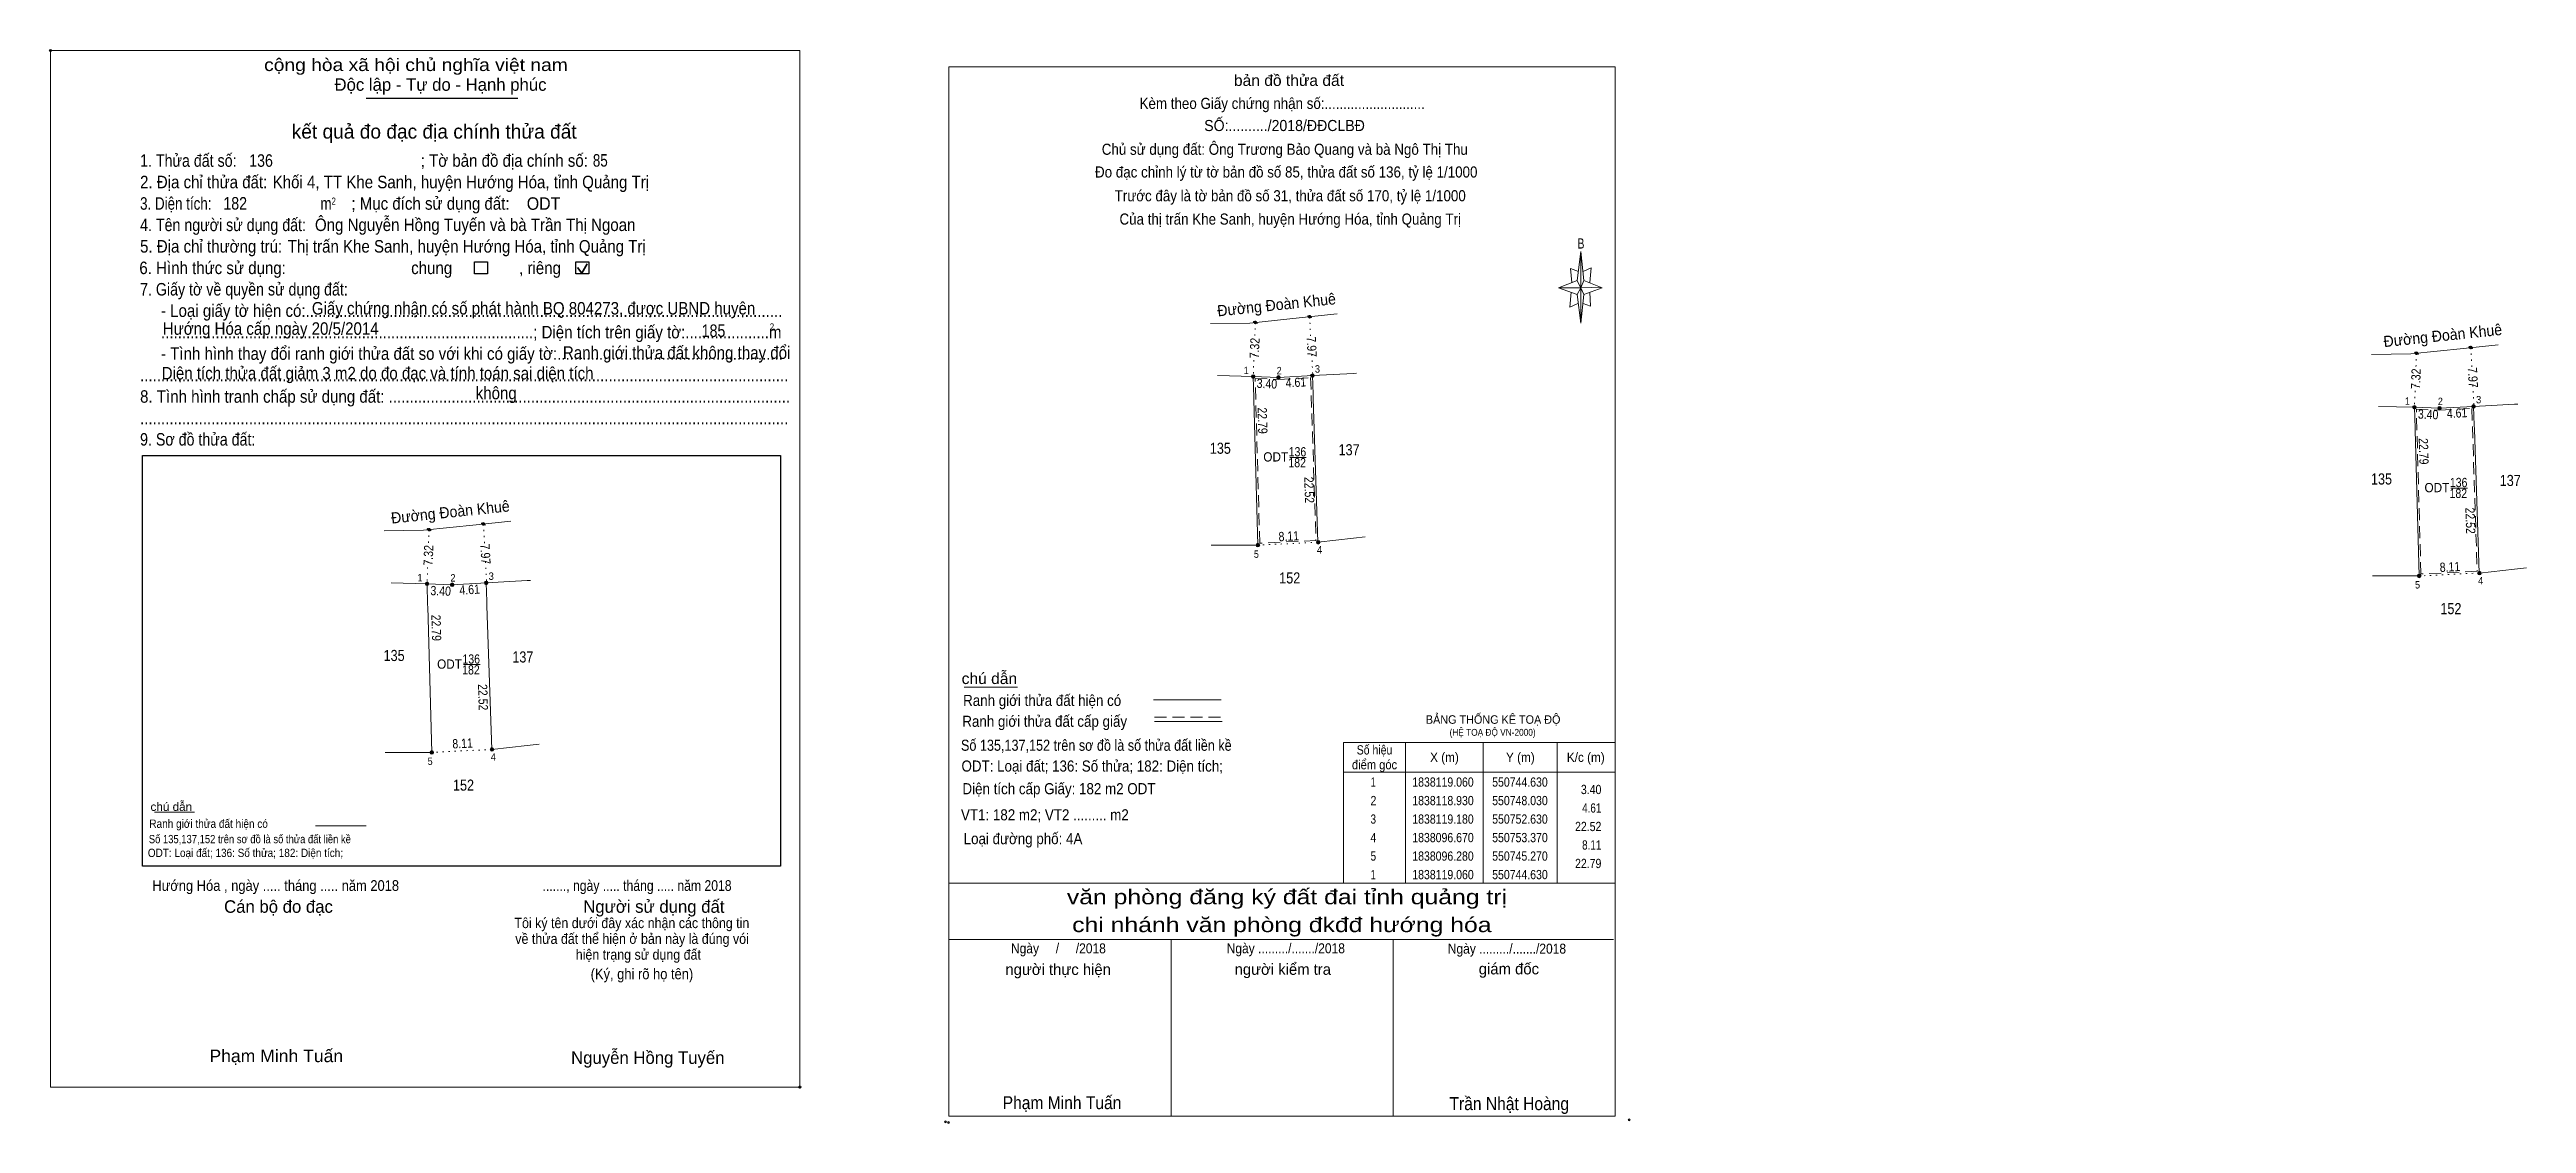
# Model space of a CAD drawing. Header units: metres. Extents: x 550425 to 550760, y 1838022 to 1838167.
import ezdxf
from ezdxf.enums import TextEntityAlignment as Align

# ---------------------------------------------------------------- set-up
doc = ezdxf.new("R2010")
doc.units = ezdxf.units.M
doc.header["$LTSCALE"] = 0.54
doc.header["$PDMODE"] = 32
doc.header["$PDSIZE"] = 0.27
doc.linetypes.add('DOTTED', pattern=[1.5, 0.3, -1.2])
doc.linetypes.add('MEDIUM_DASHED', pattern=[4.5, 3, -1.5])
for name, color, linetype, lineweight in [('1', 7, 'MEDIUM_DASHED', 13), ('10', 7, 'Continuous', 13), ('13', 7, 'Continuous', 13), ('17', 7, 'Continuous', 13), ('2', 7, 'Continuous', 25), ('23', 7, 'Continuous', 13), ('24', 7, 'DOTTED', 13), ('5', 7, 'Continuous', 13), ('6', 7, 'Continuous', 13), ('63', 7, 'Continuous', 13)]:
    doc.layers.add(name, color=color, linetype=linetype, lineweight=lineweight)

msp = doc.modelspace()

# ---------------------------------------------------------------- hatches: boundary and pattern name
at = {"layer": '10'}
for points in [[(550595.98, 1838123.3384, 1), (550595.48, 1838123.3384, 1)], [(550587.98, 1838123.2184, 1), (550587.48, 1838123.2184, 1)], [(550591.38, 1838123.0884, 1), (550590.88, 1838123.0884, 1)], [(550744.88, 1838119.06, 1), (550744.38, 1838119.06, 1)], [(550748.28, 1838118.93, 1), (550747.78, 1838118.93, 1)], [(550752.88, 1838119.18, 1), (550752.38, 1838119.18, 1)], [(550588.62, 1838100.4384, 1), (550588.12, 1838100.4384, 1)], [(550596.76, 1838100.8284, 1), (550596.26, 1838100.8284, 1)], [(550753.66, 1838096.67, 1), (550753.16, 1838096.67, 1)], [(550476.34, 1838095.2184, 1), (550475.84, 1838095.2184, 1)], [(550479.74, 1838095.0884, 1), (550479.24, 1838095.0884, 1)], [(550484.34, 1838095.3384, 1), (550483.84, 1838095.3384, 1)], [(550745.52, 1838096.28, 1), (550745.02, 1838096.28, 1)], [(550476.98, 1838072.4384, 1), (550476.48, 1838072.4384, 1)], [(550485.12, 1838072.8284, 1), (550484.62, 1838072.8284, 1)]]:
    msp.add_hatch(color=256, dxfattribs=at).paths.add_polyline_path(points)
at = {"layer": '24'}
for points in [[(550588.26, 1838130.5284, 1), (550587.76, 1838130.5284, 1)], [(550595.6, 1838131.2984, 1), (550595.1, 1838131.2984, 1)], [(550752.5, 1838127.14, 1), (550752, 1838127.14, 1)], [(550745.16, 1838126.37, 1), (550744.66, 1838126.37, 1)], [(550483.96, 1838103.2984, 1), (550483.46, 1838103.2984, 1)], [(550476.62, 1838102.5284, 1), (550476.12, 1838102.5284, 1)]]:
    msp.add_hatch(color=256, dxfattribs=at).paths.add_polyline_path(points)

# ---------------------------------------------------------------- linework, layer by layer
at = {"layer": '1'}
for points in [[(550587.99, 1838122.96), (550591.13, 1838122.84), (550595.49, 1838123.08), (550596.21, 1838101.07), (550588.61, 1838100.7)], [(550744.89, 1838118.8), (550748.03, 1838118.68), (550752.39, 1838118.92), (550753.11, 1838096.91), (550745.51, 1838096.54)]]:
    msp.add_lwpolyline(points, close=True, dxfattribs=at)
at = {"layer": '10'}
for p, q in [((550587.81, 1838120.35), (550587.73, 1838123.22)), ((550595.81, 1838120.83), (550595.73, 1838123.34)), ((550744.71, 1838116.19), (550744.63, 1838119.06)), ((550752.71, 1838116.67), (550752.63, 1838119.18)), ((550582.06, 1838100.44), (550588.37, 1838100.44)), ((550596.51, 1838100.83), (550601.27, 1838101.36)), ((550601.27, 1838101.36), (550602.87, 1838101.54)), ((550753.41, 1838096.67), (550758.17, 1838097.2)), ((550758.17, 1838097.2), (550759.77, 1838097.38)), ((550476.17, 1838092.35), (550476.09, 1838095.22)), ((550484.17, 1838092.83), (550484.09, 1838095.34)), ((550738.96, 1838096.28), (550745.27, 1838096.28)), ((550484.87, 1838072.83), (550489.63, 1838073.36)), ((550489.63, 1838073.36), (550491.23, 1838073.54)), ((550470.42, 1838072.44), (550476.73, 1838072.44))]:
    msp.add_line(p, q, dxfattribs=at)
for points in [[(550588.37, 1838100.44), (550587.82, 1838120.14), (550587.81, 1838120.35)], [(550596.47, 1838100.83), (550595.83, 1838120.25), (550595.81, 1838120.83)], [(550745.27, 1838096.28), (550744.72, 1838115.98), (550744.71, 1838116.19)], [(550753.37, 1838096.67), (550752.73, 1838116.09), (550752.71, 1838116.67)], [(550476.73, 1838072.44), (550476.18, 1838092.14), (550476.17, 1838092.35)], [(550484.83, 1838072.83), (550484.19, 1838092.25), (550484.17, 1838092.83)]]:
    msp.add_lwpolyline(points, dxfattribs=at)
for centre in [(550595.73, 1838123.3384), (550587.73, 1838123.2184), (550591.13, 1838123.0884), (550744.63, 1838119.06), (550748.03, 1838118.93), (550752.63, 1838119.18), (550588.37, 1838100.4384), (550596.51, 1838100.8284), (550753.41, 1838096.67), (550476.09, 1838095.2184), (550479.49, 1838095.0884), (550484.09, 1838095.3384), (550745.27, 1838096.28), (550476.73, 1838072.4384), (550484.87, 1838072.8284)]:
    msp.add_circle(centre, 0.25, dxfattribs=at)
at = {"layer": '13'}
for p, q in [((550592.67, 1838112.3), (550594.9, 1838112.3)), ((550749.57, 1838108.14), (550751.8, 1838108.14)), ((550481.03, 1838084.3), (550483.26, 1838084.3))]:
    msp.add_line(p, q, dxfattribs=at)
at = {"layer": '17'}
for p, q in [((550548.65, 1838081.26), (550555.89, 1838081.26)), ((550439.25, 1838064.38), (550444.67, 1838064.38))]:
    msp.add_line(p, q, dxfattribs=at)
at = {"layer": '2'}
for p, q in [((550467.87, 1838160.85), (550488.35, 1838160.85)), ((550437.64, 1838112.56), (550523.84, 1838112.56)), ((550523.84, 1838112.56), (550523.84, 1838057.07))]:
    msp.add_line(p, q, dxfattribs=at)
at = {"layer": '2', "lineweight": 35}
for p, q in [((550496.43, 1838137.96), (550497, 1838137.21)), ((550497, 1838137.21), (550497.71, 1838138.46))]:
    msp.add_line(p, q, dxfattribs=at)
at = {"layer": '2', "lineweight": 13}
msp.add_lwpolyline([(550425.22, 1838167.27), (550526.48, 1838167.27), (550526.48, 1838027.22), (550425.22, 1838027.22)], close=True, dxfattribs=at)
at = {"layer": '2'}
for points in [[(550482.52, 1838138.71), (550484.26, 1838138.71), (550484.26, 1838137.08), (550482.52, 1838137.08)], [(550496.2, 1838138.71), (550497.94, 1838138.71), (550497.94, 1838137.08), (550496.2, 1838137.08)]]:
    msp.add_lwpolyline(points, close=True, dxfattribs=at)
msp.add_lwpolyline([(550523.84, 1838057.07), (550437.64, 1838057.07), (550437.64, 1838112.56)], dxfattribs=at)
for p in [(550425.22, 1838167.27), (550526.48, 1838027.22)]:
    msp.add_point(p, dxfattribs=at)
at = {"layer": '23'}
for p, q in [((550595.78, 1838123.34), (550601.27, 1838123.64)), ((550601.27, 1838123.64), (550601.7, 1838123.66)), ((550582.88, 1838123.35), (550587.73, 1838123.21)), ((550739.78, 1838119.19), (550744.63, 1838119.06)), ((550752.68, 1838119.18), (550758.17, 1838119.48)), ((550758.17, 1838119.48), (550758.6, 1838119.5)), ((550471.24, 1838095.35), (550476.09, 1838095.21)), ((550484.14, 1838095.34), (550489.63, 1838095.64)), ((550489.63, 1838095.64), (550490.06, 1838095.66))]:
    msp.add_line(p, q, dxfattribs=at)
for points in [[(550581.94, 1838130.37), (550587.26, 1838130.45), (550594.35, 1838131.19), (550599.06, 1838131.68)], [(550738.84, 1838126.22), (550744.16, 1838126.29), (550751.25, 1838127.03), (550755.96, 1838127.52)], [(550587.73, 1838123.21), (550591.13, 1838123.08), (550595.78, 1838123.34)], [(550744.63, 1838119.06), (550748.03, 1838118.93), (550752.68, 1838119.18)], [(550470.3, 1838102.37), (550475.62, 1838102.45), (550482.71, 1838103.19), (550487.42, 1838103.68)], [(550476.09, 1838095.21), (550479.49, 1838095.08), (550484.14, 1838095.34)]]:
    msp.add_lwpolyline(points, dxfattribs=at)
at = {"layer": '24'}
for p, q in [((550588.01, 1838130.53), (550587.92, 1838128.3)), ((550595.35, 1838131.3), (550595.51, 1838128.26)), ((550752.25, 1838127.14), (550752.41, 1838124.1)), ((550587.85, 1838126.24), (550587.73, 1838123.22)), ((550595.63, 1838126.2), (550595.78, 1838123.34)), ((550744.91, 1838126.37), (550744.82, 1838124.14)), ((550744.75, 1838122.08), (550744.63, 1838119.06)), ((550752.53, 1838122.04), (550752.68, 1838119.18)), ((550476.37, 1838102.53), (550476.28, 1838100.3)), ((550483.71, 1838103.3), (550483.87, 1838100.26)), ((550596.47, 1838100.83), (550588.37, 1838100.44)), ((550476.21, 1838098.24), (550476.09, 1838095.22)), ((550483.99, 1838098.2), (550484.14, 1838095.34)), ((550753.37, 1838096.67), (550745.27, 1838096.28)), ((550484.83, 1838072.83), (550476.73, 1838072.44))]:
    msp.add_line(p, q, dxfattribs=at)
for centre in [(550588.01, 1838130.5284), (550595.35, 1838131.2984), (550752.25, 1838127.14), (550744.91, 1838126.37), (550483.71, 1838103.2984), (550476.37, 1838102.5284)]:
    msp.add_circle(centre, 0.25, dxfattribs=at)
at = {"layer": '5'}
for p, q in [((550631.49, 1838136.21), (550631.99, 1838140.11)), ((550631.49, 1838134.31), (550628.99, 1838135.21)), ((550632.39, 1838134.31), (550631.99, 1838130.41)), ((550632.39, 1838136.21), (550634.89, 1838135.21)), ((550633.19, 1838134.61), (550633.29, 1838132.71)), ((550633.29, 1838132.71), (550632.29, 1838133.11)), ((550546.62, 1838054.77), (550636.62, 1838054.77)), ((550546.62, 1838047.17), (550636.42, 1838047.17)), ((550546.62, 1838047.17), (550636.42, 1838047.17)), ((550546.62, 1838047.17), (550636.42, 1838047.17)), ((550576.62, 1838023.27), (550576.62, 1838047.17)), ((550606.62, 1838023.27), (550606.62, 1838047.17))]:
    msp.add_line(p, q, dxfattribs=at)
for points in [[(550546.62, 1838165.07), (550636.62, 1838165.07), (550636.62, 1838023.27), (550546.62, 1838023.27)], [(550631.99, 1838140.11), (550632.39, 1838136.21), (550631.99, 1838135.21)], [(550631.99, 1838135.21), (550628.99, 1838135.21), (550631.49, 1838136.21), (550632.39, 1838134.31), (550634.89, 1838135.21), (550631.99, 1838135.31)], [(550631.99, 1838135.21), (550631.99, 1838130.41), (550631.49, 1838134.31)]]:
    msp.add_lwpolyline(points, close=True, dxfattribs=at)
for points in [[(550631.69, 1838137.41), (550630.59, 1838137.81), (550630.79, 1838135.91)], [(550632.29, 1838137.41), (550633.39, 1838137.91), (550633.19, 1838135.91)], [(550631.99, 1838135.21), (550631.49, 1838136.21), (550628.99, 1838135.21)], [(550630.69, 1838134.61), (550630.49, 1838132.61), (550631.59, 1838133.11)], [(550631.99, 1838135.21), (550632.39, 1838134.31), (550634.89, 1838135.21)], [(550636.62, 1838023.27), (550546.62, 1838023.27), (550546.62, 1838047.17)]]:
    msp.add_lwpolyline(points, dxfattribs=at)
for p in [(550546.15, 1838022.5), (550546.55, 1838022.43)]:
    msp.add_point(p, dxfattribs=at)
at = {"layer": '6'}
for p, q in [((550574.25, 1838079.52), (550583.39, 1838079.52)), ((550574.39, 1838076.59), (550583.53, 1838076.59)), ((550461.01, 1838062.53), (550467.87, 1838062.53))]:
    msp.add_line(p, q, dxfattribs=at)
at = {"layer": '6', "linetype": 'MEDIUM_DASHED'}
msp.add_line((550574.39, 1838077.21), (550583.59, 1838077.21), dxfattribs=at)
at = {"layer": '6'}
msp.add_point((550638.52, 1838022.77), dxfattribs=at)
at = {"layer": '63'}
for p, q in [((550608.32, 1838073.77), (550608.32, 1838054.77)), ((550618.82, 1838073.77), (550618.82, 1838054.77)), ((550628.82, 1838073.77), (550628.82, 1838054.77)), ((550599.92, 1838069.77), (550636.62, 1838069.77))]:
    msp.add_line(p, q, dxfattribs=at)
msp.add_lwpolyline([(550599.92, 1838073.77), (550636.62, 1838073.77), (550636.62, 1838054.77), (550599.92, 1838054.77)], close=True, dxfattribs=at)

# ---------------------------------------------------------------- texts
at = {"layer": '1'}
for s, height, width, p in [('BẢNG THỐNG KÊ TOẠ ĐỘ ', 1.15, 0.95, (550611.06, 1838076.3)), ('(HỆ TOẠ ĐỘ VN-2000)', 0.93, 0.9, (550614.26, 1838074.68))]:
    msp.add_text(s, height=height, dxfattribs=dict(at, width=width)).set_placement(p)
at = {"layer": '10', "width": 0.95}
for p in [(550590.9572, 1838132.1735), (550748.5372, 1838128.0235), (550479.3172, 1838104.1735)]:
    msp.add_text('Đường Đoàn Khuê', height=1.5, rotation=5.954, dxfattribs=at).set_placement(p, align=Align.CENTER)
at = {"layer": '13'}
for s, height, width, p in [('136', 1.25, 0.85, (550593.705, 1838112.43)), ('ODT', 1.25, 0.95, (550590.77, 1838111.74)), ('182', 1.25, 0.85, (550593.665, 1838110.96)), ('135', 1.5, 0.85, (550740.185, 1838108.63)), ('ODT', 1.25, 0.95, (550747.67, 1838107.59)), ('182', 1.25, 0.85, (550750.565, 1838106.81)), ('136', 1.25, 0.85, (550750.605, 1838108.28)), ('137', 1.5, 0.85, (550757.58, 1838108.43)), ('152', 1.5, 0.85, (550749.56, 1838091.11)), ('ODT', 1.25, 0.95, (550479.13, 1838083.74)), ('182', 1.25, 0.85, (550482.025, 1838082.96)), ('136', 1.25, 0.85, (550482.065, 1838084.43))]:
    msp.add_text(s, height=height, dxfattribs=dict(at, width=width)).set_placement(p, align=Align.CENTER)
at = {"layer": '2'}
for s, height, width, p in [('cộng hòa xã hội chủ nghĩa việt nam', 1.69, 1.15, (550454.08, 1838164.5)), ('2. Địa chỉ thửa đất:', 1.69, 0.9, (550437.32, 1838148.66)), ('1. Thửa đất số:', 1.69, 0.85, (550437.32, 1838151.56)), ('136', 1.69, 0.85, (550452.06, 1838151.56)), ('Khối 4, TT Khe Sanh, huyện Hướng Hóa, tỉnh Quảng Trị', 1.69, 0.9, (550455.24, 1838148.66)), ('; Tờ bản đồ địa chính số:', 1.69, 0.9, (550475.24, 1838151.56)), ('85', 1.69, 0.8, (550498.5, 1838151.58)), ('3. Diện tích:', 1.69, 0.8, (550437.32, 1838145.76)), ('182', 1.69, 0.85, (550448.57, 1838145.78)), ('m', 1.69, 0.8, (550461.69, 1838145.76)), ('2', 0.9657, 0.8, (550463.2, 1838146.44)), ('; Mục đích sử dụng đất:', 1.69, 0.9, (550465.87, 1838145.76)), ('ODT', 1.69, 0.95, (550489.57, 1838145.75)), ('4. Tên người sử dụng đất:', 1.69, 0.85, (550437.32, 1838142.87)), ('Ông Nguyễn Hồng Tuyến và bà Trần Thị Ngoan', 1.69, 0.9, (550460.95, 1838142.88)), ('5. Địa chỉ thường trú:', 1.69, 0.9, (550437.32, 1838139.97)), ('Thị trấn Khe Sanh, huyện Hướng Hóa, tỉnh Quảng Trị', 1.69, 0.9, (550457.28, 1838139.97)), ('6. Hình thức sử dụng:', 1.69, 0.9, (550437.22, 1838137.06)), ('chung                , riêng', 1.69, 0.9, (550473.95, 1838137.06)), ('7. Giấy tờ về quyền sử dụng đất:', 1.69, 0.85, (550437.32, 1838134.17)), ('     - Loại giấy tờ hiện có:..................................................................................................................', 1.69, 0.9, (550437.32, 1838131.28)), ('     .........................................................................................; Diện tích trên giấy tờ:....................m', 1.69, 0.9, (550437.32, 1838128.38)), (' Hướng Hóa cấp ngày 20/5/2014', 1.69, 0.9, (550439.83, 1838128.86)), ('Giấy chứng nhận có số phát hành BQ 804273, được UBND huyện ', 1.69, 0.9, (550460.53, 1838131.6)), ('185', 1.69, 0.85, (550513.2, 1838128.57)), ('2', 0.9657, 0.8, (550522.41, 1838129.44)), ('     - Tình hình thay đổi ranh giới thửa đất so với khi có giấy tờ:......................................................', 1.69, 0.9, (550437.32, 1838125.48)), ('Ranh giới thửa đất không thay đổi', 1.69, 0.9, (550494.45, 1838125.61)), ('Diện tích thửa đất giảm 3 m2 do đo đạc và tính toán sai diện tích', 1.69, 0.9, (550440.24, 1838122.83)), ('8. Tình hình tranh chấp sử dụng đất: ................................................................................................', 1.69, 0.9, (550437.32, 1838119.68)), ('...........................................................................................................................................................', 1.69, 0.9, (550437.32, 1838122.58)), ('không', 1.69, 0.9, (550482.67, 1838120.15)), ('...........................................................................................................................................................', 1.69, 0.9, (550437.32, 1838116.78)), ('9. Sơ đồ thửa đất:', 1.69, 0.85, (550437.32, 1838113.89)), ('Hướng Hóa , ngày ..... tháng ..... năm 2018', 1.449, 0.9, (550438.98, 1838053.72)), ('......., ngày ..... tháng ..... năm 2018', 1.449, 0.85, (550491.7, 1838053.72)), ('(Ký, ghi rõ họ tên)', 1.449, 0.9, (550498.2, 1838041.78)), ('Phạm Minh Tuấn', 1.69, 1.05, (550446.69, 1838030.58))]:
    msp.add_text(s, height=height, dxfattribs=dict(at, width=width)).set_placement(p)
for s, p in [('Độc lập - Tự do - Hạnh phúc', (550463.59, 1838161.83)), ('Cán bộ đo đạc', (550448.67, 1838050.76)), ('Người sử dụng đất', (550497.2, 1838050.76)), ('Nguyễn Hồng Tuyến', (550495.56, 1838030.34))]:
    msp.add_text(s, height=1.69, dxfattribs=at).set_placement(p)
for s, height, p in [('kết quả đo đạc địa chính thửa đất', 1.932, (550477.06, 1838155.37)), ('.', 0.4829, (550526.4589, 1838026.96))]:
    msp.add_text(s, height=height, dxfattribs=at).set_placement(p, align=Align.CENTER)
for s, height, width, p in [('135', 1.5, 0.85, (550583.285, 1838112.78)), ('137', 1.5, 0.85, (550600.68, 1838112.58)), ('152', 1.5, 0.85, (550592.66, 1838095.26)), ('135', 1.5, 0.85, (550471.645, 1838084.78)), ('137', 1.5, 0.85, (550489.04, 1838084.58)), ('152', 1.5, 0.85, (550481.02, 1838067.26)), ('Tôi ký tên dưới đây xác nhận các thông tin', 1.396, 0.9, (550503.77, 1838048.69)), ('về thửa đất thể hiện ở bản này là đúng vói', 1.396, 0.9, (550503.795, 1838046.56)), ('hiện trạng sử dụng đất', 1.396, 0.9, (550504.645, 1838044.42))]:
    msp.add_text(s, height=height, dxfattribs=dict(at, width=width)).set_placement(p, align=Align.CENTER)
at = {"layer": '24', "width": 0.85}
for s, rotation, p in [('7.32', 87.806, (550588.5444, 1838127.0411)), ('7.97', 273.092, (550595.0062, 1838127.2087)), ('7.32', 87.806, (550745.4446, 1838122.8961)), ('7.97', 273.092, (550751.9062, 1838123.0587)), ('7.32', 87.806, (550476.9044, 1838099.0411)), ('7.97', 273.092, (550483.3662, 1838099.2087))]:
    msp.add_text(s, height=1.25, rotation=rotation, dxfattribs=at).set_placement(p, align=Align.CENTER)
at = {"layer": '5'}
for s, height, width, p in [('bản đồ thửa đất', 1.5, 1.05, (550592.56, 1838162.49)), ('Kèm theo Giấy chứng nhận số:...........................', 1.5, 0.9, (550591.64, 1838159.38)), ('SỐ:........../2018/ĐĐCLBĐ', 1.5, 0.95, (550591.96, 1838156.39)), ('Chủ sử dụng đất: Ông Trương Bảo Quang và bà Ngô Thị Thu', 1.5, 0.9, (550591.995, 1838153.18)), ('Đo đạc chỉnh lý từ tờ bản đồ số 85, thửa đất số 136, tỷ lệ 1/1000 ', 1.5, 0.9, (550592.44, 1838150.11)), ('Trước đây là tờ bản đồ số 31, thửa đất số 170, tỷ lệ 1/1000', 1.5, 0.9, (550592.73, 1838146.9)), ('Của thị trấn Khe Sanh, huyện Hướng Hóa, tỉnh Quảng Trị', 1.5, 0.9, (550592.73, 1838143.75)), ('B', 1.378, 0.75, (550632.02, 1838140.51)), ('văn phòng đăng ký đất đai tỉnh quảng trị', 2, 1.25, (550592.285, 1838051.91)), ('chi nhánh văn phòng đkđđ hướng hóa', 2, 1.25, (550591.595, 1838048.15)), ('Ngày     /     /2018', 1.35, 0.9, (550561.405, 1838045.28)), ('Ngày ........./......./2018', 1.35, 0.9, (550592.13, 1838045.29)), ('Ngày ........./......./2018', 1.35, 0.9, (550622.01, 1838045.24)), ('Phạm Minh Tuấn', 1.75, 0.9, (550561.895, 1838024.23)), ('Trần Nhật Hoàng', 1.75, 0.9, (550622.325, 1838024.1))]:
    msp.add_text(s, height=height, dxfattribs=dict(at, width=width)).set_placement(p, align=Align.CENTER)
for s, p in [('người thực hiện', (550561.37, 1838042.36)), ('người kiểm tra', (550591.725, 1838042.38)), ('giám đốc', (550622.275, 1838042.44))]:
    msp.add_text(s, height=1.5, dxfattribs=at).set_placement(p, align=Align.CENTER)
at = {"layer": '6'}
for s, height, width, p in [('chú dẫn', 1.5, 1.05, (550548.33, 1838081.67)), ('Ranh giới thửa đất hiện có ', 1.5, 0.9, (550548.53, 1838078.71)), ('Ranh giới thửa đất cấp giấy', 1.5, 0.9, (550548.42, 1838075.89)), ('Số 135,137,152 trên sơ đồ là số thửa đất liền kề', 1.5, 0.85, (550548.24, 1838072.65)), ('ODT: Loại đất; 136: Số thửa; 182: Diện tích;', 1.5, 0.9, (550548.31, 1838069.84)), ('Diện tích cấp Giấy: 182 m2 ODT', 1.5, 0.9, (550548.44, 1838066.78)), ('Ranh giới thửa đất hiện có ', 1.125, 0.9, (550438.57, 1838062.24)), ('chú dẫn', 1.125, 1.05, (550438.73, 1838064.53)), ('VT1: 182 m2; VT2 ......... m2', 1.5, 0.9, (550548.24, 1838063.25)), ('Số 135,137,152 trên sơ đồ là số thửa đất liền kề', 1.12, 0.85, (550438.5, 1838060.16)), ('Loại đường phố: 4A', 1.5, 0.9, (550548.6, 1838060.03)), ('ODT: Loại đất; 136: Số thửa; 182: Diện tích;', 1.12, 0.9, (550438.37, 1838058.3))]:
    msp.add_text(s, height=height, dxfattribs=dict(at, width=width)).set_placement(p)
at = {"layer": '63'}
for s, height, width, p in [(' 1', 1, 0.9, (550587.12, 1838123.55)), (' 2', 1, 0.9, (550591.57, 1838123.52)), (' 3', 1, 0.95, (550596.76, 1838123.75)), (' 1', 1, 0.9, (550744.02, 1838119.4)), (' 2', 1, 0.9, (550748.47, 1838119.37)), (' 3', 1, 0.95, (550753.66, 1838119.6)), (' 4', 1, 0.95, (550597.04, 1838099.3)), (' 3', 1, 0.95, (550485.12, 1838095.75)), (' 5', 1, 0.9, (550588.49, 1838098.73)), (' 1', 1, 0.9, (550475.48, 1838095.55)), (' 2', 1, 0.9, (550479.93, 1838095.52)), (' 5', 1, 0.9, (550745.39, 1838094.58)), (' 4', 1, 0.95, (550753.94, 1838095.15)), (' 5', 1, 0.9, (550476.85, 1838070.73)), (' 4', 1, 0.95, (550485.4, 1838071.3)), ('3.40', 1.25, 0.85, (550634.77, 1838066.8)), ('4.61', 1.25, 0.8, (550634.77, 1838064.3)), ('22.52', 1.25, 0.85, (550634.77, 1838061.8)), ('8.11', 1.25, 0.8, (550634.77, 1838059.3)), ('22.79', 1.25, 0.85, (550634.77, 1838056.8))]:
    msp.add_text(s, height=height, dxfattribs=dict(at, width=width)).set_placement(p, align=Align.RIGHT)
at = {"layer": '63', "width": 0.85}
for s, rotation, p in [('3.40', 357.81, (550589.5561, 1838121.6355)), ('4.61', 3.111, (550593.5261, 1838121.8142)), ('22.79', 271.609, (550588.3612, 1838117.2476)), ('3.40', 357.81, (550746.4611, 1838117.4853)), ('4.61', 3.111, (550750.4261, 1838117.6642)), ('22.79', 271.609, (550745.2612, 1838113.0976)), ('22.52', 271.883, (550594.6701, 1838107.8705)), ('22.52', 271.883, (550751.5701, 1838103.7205)), ('8.11', 2.757, (550592.5649, 1838101.0257)), ('8.11', 2.757, (550749.4599, 1838096.8755)), ('3.40', 357.81, (550477.9161, 1838093.6355)), ('4.61', 3.111, (550481.8861, 1838093.8142)), ('22.79', 271.609, (550476.7212, 1838089.2476)), ('22.52', 271.883, (550483.0301, 1838079.8705)), ('8.11', 2.757, (550480.9249, 1838073.0257))]:
    msp.add_text(s, height=1.25, rotation=rotation, dxfattribs=at).set_placement(p, align=Align.CENTER)
at = {"layer": '63'}
for s, width, p in [('Số hiệu', 0.85, (550604.12, 1838072.15)), ('điểm góc', 0.9, (550604.12, 1838070.15)), ('X (m)', 0.95, (550613.57, 1838071.15)), ('Y (m)', 0.95, (550623.825, 1838071.15)), ('K/c (m)', 0.95, (550632.665, 1838071.15)), (' 1', 0.75, (550603.77, 1838067.8)), ('1838119.060', 0.85, (550613.37, 1838067.8)), ('550744.630', 0.85, (550623.77, 1838067.8)), (' 3', 0.8, (550603.765, 1838062.8)), (' 2', 0.85, (550603.775, 1838065.3)), ('1838118.930', 0.85, (550613.37, 1838065.3)), ('1838119.180', 0.85, (550613.37, 1838062.8)), ('550748.030', 0.85, (550623.77, 1838065.3)), ('550752.630', 0.85, (550623.77, 1838062.8)), (' 4', 0.85, (550603.77, 1838060.3)), ('1838096.670', 0.85, (550613.37, 1838060.3)), ('550753.370', 0.85, (550623.77, 1838060.3)), (' 5', 0.8, (550603.775, 1838057.8)), ('1838096.280', 0.85, (550613.37, 1838057.8)), ('1838119.060', 0.85, (550613.37, 1838055.3)), ('550745.270', 0.85, (550623.77, 1838057.8)), ('550744.630', 0.85, (550623.77, 1838055.3)), (' 1', 0.75, (550603.77, 1838055.3))]:
    msp.add_text(s, height=1.25, dxfattribs=dict(at, width=width)).set_placement(p, align=Align.CENTER)

doc.saveas('drawing.dxf')
